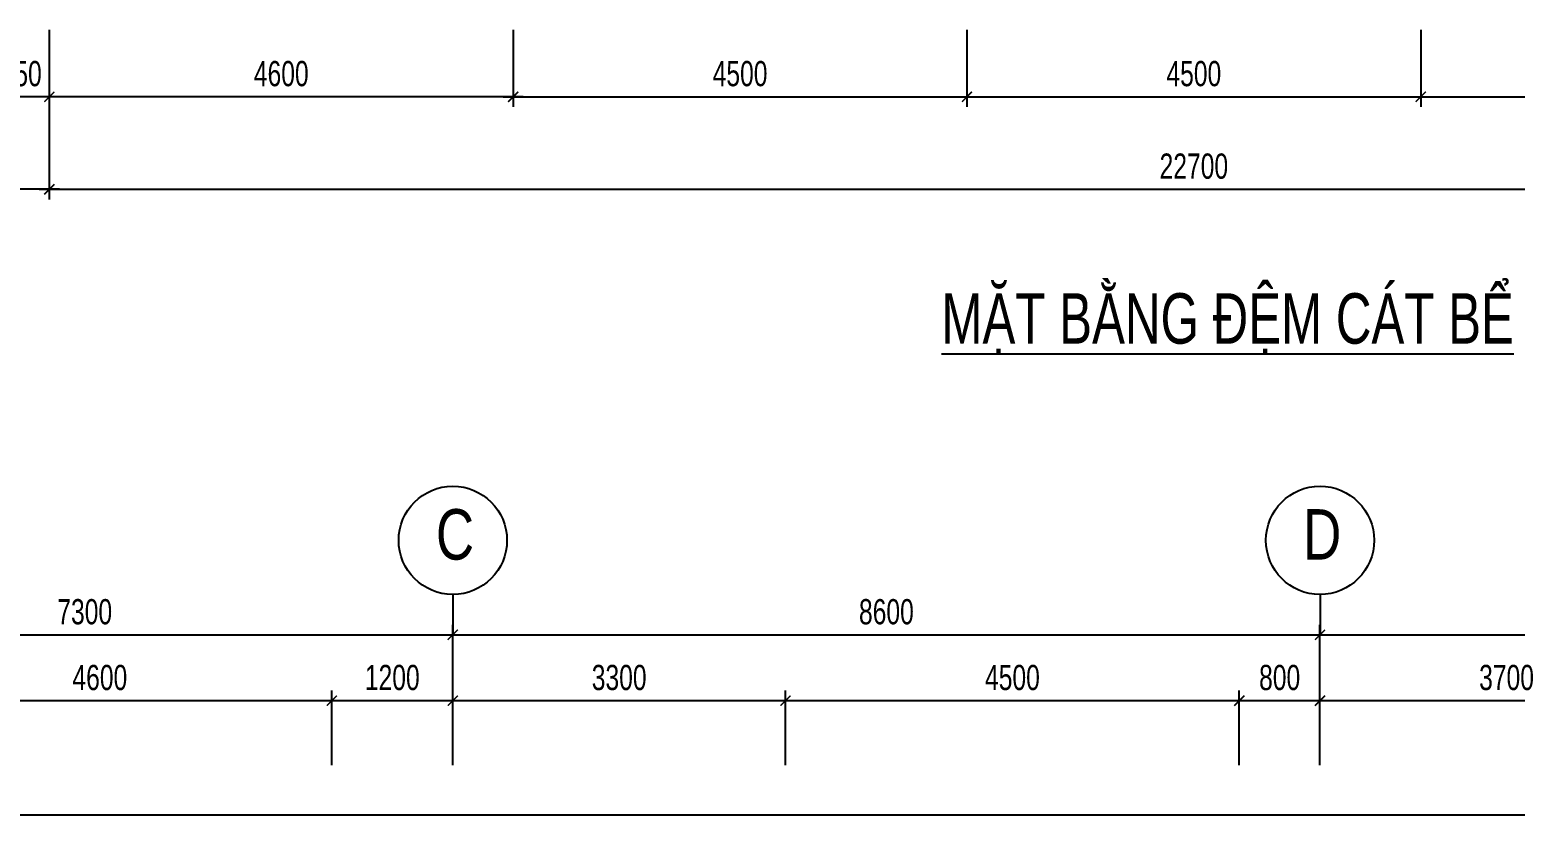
# Model space of a CAD drawing. Header units: millimetres. Extents: x -743195 to -406795, y -426565 to -367165.
# Drawn here: x -729784 to -715052, y -392072 to -384285 of the extents above; entities that cross this region are included whole.
import ezdxf
from ezdxf.enums import TextEntityAlignment as Align

# ---------------------------------------------------------------- set-up
doc = ezdxf.new("R2010")
doc.units = ezdxf.units.MM
doc.header["$LTSCALE"] = 1000
doc.header["$MEASUREMENT"] = 0
for name, color, linetype in [('CDC.02.DIM', 1, 'Continuous'), ('CDC.06.TEXT', 2, 'Continuous'), ('CDC.16.BIGTEXT', 6, 'Continuous'), ('KCS_CHI', 1, 'Continuous')]:
    doc.layers.add(name, color=color, linetype=linetype)
doc.styles.add('ARIAL', font='arial.ttf', dxfattribs={"width": 0.7})
doc.styles.add('KCS_SMTEXT', font='arial.ttf', dxfattribs={"width": 0.7})
doc.dimstyles.new('100', dxfattribs={"dimscale": 100, "dimtxt": 2.5, "dimasz": 1, "dimexe": 1, "dimexo": 0, "dimgap": 1, "dimtad": 1, "dimdec": 0, "dimdsep": 46, "dimtxsty": 'ARIAL', "dimblk": 'ARCHTICK', "dimcen": 1, "dimdle": 1, "dimclrd": 1, "dimclre": 1, "dimclrt": 2, "dimadec": 0, "dimazin": 0, "dimtfac": 0.00072, "dimtdec": 0, "dimtix": 1, "dimtmove": 2, "dimatfit": 3, "dimldrblk": 'ARCHTICK', "dimfxl": 1, "dimtolj": 1, "dimarcsym": 0})

# ---------------------------------------------------------------- blocks, each defined once
blk = doc.blocks.new('_ArchTick')
at = {"color": 0, "linetype": 'ByBlock', "const_width": 0.15}
blk.add_lwpolyline([(-0.5, -0.5), (0.5, 0.5)], dxfattribs=at)
blk = doc.blocks.new('*D291')
at = {"layer": 'CDC.02.DIM', "color": 1, "lineweight": -2, "transparency": 16777216}
for p, q in [((-729590, -384285), (-729590, -385050)), ((-724990, -384285), (-724990, -385050)), ((-724890, -384950), (-729690, -384950))]:
    blk.add_line(p, q, dxfattribs=at)
at = {"layer": 'Defpoints', "color": 0, "transparency": 16777216}
for p in [(-729590, -384285), (-724990, -384285), (-729590, -384950)]:
    blk.add_point(p, dxfattribs=at)
at = {"layer": 'CDC.02.DIM', "color": 1, "lineweight": -2, "transparency": 16777216, "xscale": 100, "yscale": 100, "zscale": 100, "rotation": 180}
blk.add_blockref('_ArchTick', (-729590, -384950), dxfattribs=at)
at = {"layer": 'CDC.02.DIM', "color": 1, "lineweight": -2, "transparency": 16777216, "xscale": 100, "yscale": 100, "zscale": 100}
blk.add_blockref('_ArchTick', (-724990, -384950), dxfattribs=at)
at = {"layer": 'CDC.02.DIM', "color": 2, "transparency": 16777216, "insert": (-727290, -384722), "char_height": 250, "attachment_point": 5, "style": 'ARIAL'}
blk.add_mtext('\\A1;4600', dxfattribs=at)
blk = doc.blocks.new('*D292')
at = {"layer": 'CDC.02.DIM', "color": 1, "lineweight": -2, "transparency": 16777216}
for p, q in [((-724990, -384285), (-724990, -385050)), ((-720490, -384285), (-720490, -385050)), ((-725090, -384950), (-720390, -384950))]:
    blk.add_line(p, q, dxfattribs=at)
at = {"layer": 'Defpoints', "color": 0, "transparency": 16777216}
for p in [(-724990, -384285), (-720490, -384285), (-720490, -384950)]:
    blk.add_point(p, dxfattribs=at)
at = {"layer": 'CDC.02.DIM', "color": 1, "lineweight": -2, "transparency": 16777216, "xscale": 100, "yscale": 100, "zscale": 100, "rotation": 180}
blk.add_blockref('_ArchTick', (-724990, -384950), dxfattribs=at)
at = {"layer": 'CDC.02.DIM', "color": 1, "lineweight": -2, "transparency": 16777216, "xscale": 100, "yscale": 100, "zscale": 100}
blk.add_blockref('_ArchTick', (-720490, -384950), dxfattribs=at)
at = {"layer": 'CDC.02.DIM', "color": 2, "transparency": 16777216, "insert": (-722740, -384722), "char_height": 250, "attachment_point": 5, "style": 'ARIAL'}
blk.add_mtext('\\A1;4500', dxfattribs=at)
blk = doc.blocks.new('*D293')
at = {"layer": 'CDC.02.DIM', "color": 1, "lineweight": -2, "transparency": 16777216}
for p, q in [((-720490, -384285), (-720490, -385050)), ((-715990, -384285), (-715990, -385050)), ((-720590, -384950), (-715890, -384950))]:
    blk.add_line(p, q, dxfattribs=at)
at = {"layer": 'Defpoints', "color": 0, "transparency": 16777216}
for p in [(-720490, -384285), (-715990, -384285), (-715990, -384950)]:
    blk.add_point(p, dxfattribs=at)
at = {"layer": 'CDC.02.DIM', "color": 1, "lineweight": -2, "transparency": 16777216, "xscale": 100, "yscale": 100, "zscale": 100, "rotation": 180}
blk.add_blockref('_ArchTick', (-720490, -384950), dxfattribs=at)
at = {"layer": 'CDC.02.DIM', "color": 1, "lineweight": -2, "transparency": 16777216, "xscale": 100, "yscale": 100, "zscale": 100}
blk.add_blockref('_ArchTick', (-715990, -384950), dxfattribs=at)
at = {"layer": 'CDC.02.DIM', "color": 2, "transparency": 16777216, "insert": (-718240, -384722), "char_height": 250, "attachment_point": 5, "style": 'ARIAL'}
blk.add_mtext('\\A1;4500', dxfattribs=at)
blk = doc.blocks.new('*D294')
at = {"layer": 'CDC.02.DIM', "color": 1, "lineweight": -2, "transparency": 16777216}
for p, q in [((-715990, -384285), (-715990, -385050)), ((-711490, -384285), (-711490, -385050)), ((-716090, -384950), (-711390, -384950))]:
    blk.add_line(p, q, dxfattribs=at)
at = {"layer": 'Defpoints', "color": 0, "transparency": 16777216}
for p in [(-715990, -384285), (-711490, -384285), (-711490, -384950)]:
    blk.add_point(p, dxfattribs=at)
at = {"layer": 'CDC.02.DIM', "color": 1, "lineweight": -2, "transparency": 16777216, "xscale": 100, "yscale": 100, "zscale": 100, "rotation": 180}
blk.add_blockref('_ArchTick', (-715990, -384950), dxfattribs=at)
at = {"layer": 'CDC.02.DIM', "color": 1, "lineweight": -2, "transparency": 16777216, "xscale": 100, "yscale": 100, "zscale": 100}
blk.add_blockref('_ArchTick', (-711490, -384950), dxfattribs=at)
at = {"layer": 'CDC.02.DIM', "color": 2, "transparency": 16777216, "insert": (-713740, -384722), "char_height": 250, "attachment_point": 5, "style": 'ARIAL'}
blk.add_mtext('\\A1;4500', dxfattribs=at)
blk = doc.blocks.new('*D296')
at = {"layer": 'CDC.02.DIM', "color": 1, "lineweight": -2, "transparency": 16777216}
for p, q in [((-729590, -384285), (-729590, -385967)), ((-706890, -384285), (-706890, -385967)), ((-729690, -385867), (-706790, -385867))]:
    blk.add_line(p, q, dxfattribs=at)
at = {"layer": 'Defpoints', "color": 0, "transparency": 16777216}
for p in [(-729590, -384285), (-706890, -384285), (-706890, -385867)]:
    blk.add_point(p, dxfattribs=at)
at = {"layer": 'CDC.02.DIM', "color": 1, "lineweight": -2, "transparency": 16777216, "xscale": 100, "yscale": 100, "zscale": 100, "rotation": 180}
blk.add_blockref('_ArchTick', (-729590, -385867), dxfattribs=at)
at = {"layer": 'CDC.02.DIM', "color": 1, "lineweight": -2, "transparency": 16777216, "xscale": 100, "yscale": 100, "zscale": 100}
blk.add_blockref('_ArchTick', (-706890, -385867), dxfattribs=at)
at = {"layer": 'CDC.02.DIM', "color": 2, "transparency": 16777216, "insert": (-718240, -385639), "char_height": 250, "attachment_point": 5, "style": 'ARIAL'}
blk.add_mtext('\\A1;22700', dxfattribs=at)
blk = doc.blocks.new('*D298')
at = {"layer": 'CDC.02.DIM', "color": 1, "lineweight": -2, "transparency": 16777216}
for p, q in [((-730140, -384285), (-730140, -385050)), ((-729590, -384285), (-729590, -385050)), ((-729490, -384950), (-730240, -384950))]:
    blk.add_line(p, q, dxfattribs=at)
at = {"layer": 'Defpoints', "color": 0, "transparency": 16777216}
for p in [(-730140, -384285), (-729590, -384285), (-730140, -384950)]:
    blk.add_point(p, dxfattribs=at)
at = {"layer": 'CDC.02.DIM', "color": 1, "lineweight": -2, "transparency": 16777216, "xscale": 100, "yscale": 100, "zscale": 100, "rotation": 180}
blk.add_blockref('_ArchTick', (-730140, -384950), dxfattribs=at)
at = {"layer": 'CDC.02.DIM', "color": 1, "lineweight": -2, "transparency": 16777216, "xscale": 100, "yscale": 100, "zscale": 100}
blk.add_blockref('_ArchTick', (-729590, -384950), dxfattribs=at)
at = {"layer": 'CDC.02.DIM', "color": 2, "transparency": 16777216, "insert": (-729869, -384722), "char_height": 250, "attachment_point": 5, "style": 'ARIAL'}
blk.add_mtext('\\A1;550', dxfattribs=at)
blk = doc.blocks.new('*D310')
at = {"layer": 'CDC.02.DIM', "color": 1, "lineweight": -2, "transparency": 16777216}
for p, q in [((-732640, -384285), (-732640, -385967)), ((-729590, -384285), (-729590, -385967)), ((-729490, -385867), (-732740, -385867))]:
    blk.add_line(p, q, dxfattribs=at)
at = {"layer": 'Defpoints', "color": 0, "transparency": 16777216}
for p in [(-732640, -384285), (-729590, -384285), (-732640, -385867)]:
    blk.add_point(p, dxfattribs=at)
at = {"layer": 'CDC.02.DIM', "color": 1, "lineweight": -2, "transparency": 16777216, "xscale": 100, "yscale": 100, "zscale": 100, "rotation": 180}
blk.add_blockref('_ArchTick', (-732640, -385867), dxfattribs=at)
at = {"layer": 'CDC.02.DIM', "color": 1, "lineweight": -2, "transparency": 16777216, "xscale": 100, "yscale": 100, "zscale": 100}
blk.add_blockref('_ArchTick', (-729590, -385867), dxfattribs=at)
at = {"layer": 'CDC.02.DIM', "color": 2, "transparency": 16777216, "insert": (-731115, -385639), "char_height": 250, "attachment_point": 5, "style": 'ARIAL'}
blk.add_mtext('\\A1;3050', dxfattribs=at)
blk = doc.blocks.new('*D384')
at = {"layer": 'CDC.02.DIM', "color": 1, "lineweight": -2, "transparency": 16777216}
for p, q in [((-732889, -391575), (-732889, -390183)), ((-725589, -391575), (-725589, -390183)), ((-732989, -390283), (-725489, -390283))]:
    blk.add_line(p, q, dxfattribs=at)
at = {"layer": 'Defpoints', "color": 0, "transparency": 16777216}
for p in [(-725589, -390283), (-732889, -391575), (-725589, -391575)]:
    blk.add_point(p, dxfattribs=at)
at = {"layer": 'CDC.02.DIM', "color": 1, "lineweight": -2, "transparency": 16777216, "xscale": 100, "yscale": 100, "zscale": 100, "rotation": 180}
blk.add_blockref('_ArchTick', (-732889, -390283), dxfattribs=at)
at = {"layer": 'CDC.02.DIM', "color": 1, "lineweight": -2, "transparency": 16777216, "xscale": 100, "yscale": 100, "zscale": 100}
blk.add_blockref('_ArchTick', (-725589, -390283), dxfattribs=at)
at = {"layer": 'CDC.02.DIM', "color": 2, "transparency": 16777216, "insert": (-729239, -390056), "char_height": 250, "attachment_point": 5, "style": 'ARIAL'}
blk.add_mtext('\\A1;7300', dxfattribs=at)
blk = doc.blocks.new('*D385')
at = {"layer": 'CDC.02.DIM', "color": 1, "lineweight": -2, "transparency": 16777216}
for p, q in [((-725589, -391575), (-725589, -390183)), ((-716989, -391575), (-716989, -390183)), ((-725689, -390283), (-716889, -390283))]:
    blk.add_line(p, q, dxfattribs=at)
at = {"layer": 'Defpoints', "color": 0, "transparency": 16777216}
for p in [(-716989, -390283), (-725589, -391575), (-716989, -391575)]:
    blk.add_point(p, dxfattribs=at)
at = {"layer": 'CDC.02.DIM', "color": 1, "lineweight": -2, "transparency": 16777216, "xscale": 100, "yscale": 100, "zscale": 100, "rotation": 180}
blk.add_blockref('_ArchTick', (-725589, -390283), dxfattribs=at)
at = {"layer": 'CDC.02.DIM', "color": 1, "lineweight": -2, "transparency": 16777216, "xscale": 100, "yscale": 100, "zscale": 100}
blk.add_blockref('_ArchTick', (-716989, -390283), dxfattribs=at)
at = {"layer": 'CDC.02.DIM', "color": 2, "transparency": 16777216, "insert": (-721289, -390056), "char_height": 250, "attachment_point": 5, "style": 'ARIAL'}
blk.add_mtext('\\A1;8600', dxfattribs=at)
blk = doc.blocks.new('*D386')
at = {"layer": 'CDC.02.DIM', "color": 1, "lineweight": -2, "transparency": 16777216}
for p, q in [((-716989, -391575), (-716989, -390183)), ((-709689, -391575), (-709689, -390183)), ((-717089, -390283), (-709589, -390283))]:
    blk.add_line(p, q, dxfattribs=at)
at = {"layer": 'Defpoints', "color": 0, "transparency": 16777216}
for p in [(-709689, -390283), (-716989, -391575), (-709689, -391575)]:
    blk.add_point(p, dxfattribs=at)
at = {"layer": 'CDC.02.DIM', "color": 1, "lineweight": -2, "transparency": 16777216, "xscale": 100, "yscale": 100, "zscale": 100, "rotation": 180}
blk.add_blockref('_ArchTick', (-716989, -390283), dxfattribs=at)
at = {"layer": 'CDC.02.DIM', "color": 1, "lineweight": -2, "transparency": 16777216, "xscale": 100, "yscale": 100, "zscale": 100}
blk.add_blockref('_ArchTick', (-709689, -390283), dxfattribs=at)
at = {"layer": 'CDC.02.DIM', "color": 2, "transparency": 16777216, "insert": (-713339, -390056), "char_height": 250, "attachment_point": 5, "style": 'ARIAL'}
blk.add_mtext('\\A1;7300', dxfattribs=at)
blk = doc.blocks.new('*D388')
at = {"layer": 'CDC.02.DIM', "color": 1, "lineweight": -2, "transparency": 16777216}
for p, q in [((-731389, -391575), (-731389, -390836)), ((-726789, -391575), (-726789, -390836)), ((-731489, -390936), (-726689, -390936))]:
    blk.add_line(p, q, dxfattribs=at)
at = {"layer": 'Defpoints', "color": 0, "transparency": 16777216}
for p in [(-726789, -390936), (-731389, -391575), (-726789, -391575)]:
    blk.add_point(p, dxfattribs=at)
at = {"layer": 'CDC.02.DIM', "color": 1, "lineweight": -2, "transparency": 16777216, "xscale": 100, "yscale": 100, "zscale": 100, "rotation": 180}
blk.add_blockref('_ArchTick', (-731389, -390936), dxfattribs=at)
at = {"layer": 'CDC.02.DIM', "color": 1, "lineweight": -2, "transparency": 16777216, "xscale": 100, "yscale": 100, "zscale": 100}
blk.add_blockref('_ArchTick', (-726789, -390936), dxfattribs=at)
at = {"layer": 'CDC.02.DIM', "color": 2, "transparency": 16777216, "insert": (-729089, -390708), "char_height": 250, "attachment_point": 5, "style": 'ARIAL'}
blk.add_mtext('\\A1;4600', dxfattribs=at)
blk = doc.blocks.new('*D389')
at = {"layer": 'CDC.02.DIM', "color": 1, "lineweight": -2, "transparency": 16777216}
for p, q in [((-726789, -391575), (-726789, -390836)), ((-725589, -391575), (-725589, -390836)), ((-726889, -390936), (-725489, -390936))]:
    blk.add_line(p, q, dxfattribs=at)
at = {"layer": 'Defpoints', "color": 0, "transparency": 16777216}
for p in [(-725589, -390936), (-726789, -391575), (-725589, -391575)]:
    blk.add_point(p, dxfattribs=at)
at = {"layer": 'CDC.02.DIM', "color": 1, "lineweight": -2, "transparency": 16777216, "xscale": 100, "yscale": 100, "zscale": 100, "rotation": 180}
blk.add_blockref('_ArchTick', (-726789, -390936), dxfattribs=at)
at = {"layer": 'CDC.02.DIM', "color": 1, "lineweight": -2, "transparency": 16777216, "xscale": 100, "yscale": 100, "zscale": 100}
blk.add_blockref('_ArchTick', (-725589, -390936), dxfattribs=at)
at = {"layer": 'CDC.02.DIM', "color": 2, "transparency": 16777216, "insert": (-726189, -390708), "char_height": 250, "attachment_point": 5, "style": 'ARIAL'}
blk.add_mtext('\\A1;1200', dxfattribs=at)
blk = doc.blocks.new('*D390')
at = {"layer": 'CDC.02.DIM', "color": 1, "lineweight": -2, "transparency": 16777216}
for p, q in [((-725589, -391575), (-725589, -390836)), ((-722289, -391575), (-722289, -390836)), ((-725689, -390936), (-722189, -390936))]:
    blk.add_line(p, q, dxfattribs=at)
at = {"layer": 'Defpoints', "color": 0, "transparency": 16777216}
for p in [(-722289, -390936), (-725589, -391575), (-722289, -391575)]:
    blk.add_point(p, dxfattribs=at)
at = {"layer": 'CDC.02.DIM', "color": 1, "lineweight": -2, "transparency": 16777216, "xscale": 100, "yscale": 100, "zscale": 100, "rotation": 180}
blk.add_blockref('_ArchTick', (-725589, -390936), dxfattribs=at)
at = {"layer": 'CDC.02.DIM', "color": 1, "lineweight": -2, "transparency": 16777216, "xscale": 100, "yscale": 100, "zscale": 100}
blk.add_blockref('_ArchTick', (-722289, -390936), dxfattribs=at)
at = {"layer": 'CDC.02.DIM', "color": 2, "transparency": 16777216, "insert": (-723939, -390708), "char_height": 250, "attachment_point": 5, "style": 'ARIAL'}
blk.add_mtext('\\A1;3300', dxfattribs=at)
blk = doc.blocks.new('*D391')
at = {"layer": 'CDC.02.DIM', "color": 1, "lineweight": -2, "transparency": 16777216}
for p, q in [((-722289, -391575), (-722289, -390836)), ((-717789, -391575), (-717789, -390836)), ((-722389, -390936), (-717689, -390936))]:
    blk.add_line(p, q, dxfattribs=at)
at = {"layer": 'Defpoints', "color": 0, "transparency": 16777216}
for p in [(-717789, -390936), (-722289, -391575), (-717789, -391575)]:
    blk.add_point(p, dxfattribs=at)
at = {"layer": 'CDC.02.DIM', "color": 1, "lineweight": -2, "transparency": 16777216, "xscale": 100, "yscale": 100, "zscale": 100, "rotation": 180}
blk.add_blockref('_ArchTick', (-722289, -390936), dxfattribs=at)
at = {"layer": 'CDC.02.DIM', "color": 1, "lineweight": -2, "transparency": 16777216, "xscale": 100, "yscale": 100, "zscale": 100}
blk.add_blockref('_ArchTick', (-717789, -390936), dxfattribs=at)
at = {"layer": 'CDC.02.DIM', "color": 2, "transparency": 16777216, "insert": (-720039, -390708), "char_height": 250, "attachment_point": 5, "style": 'ARIAL'}
blk.add_mtext('\\A1;4500', dxfattribs=at)
blk = doc.blocks.new('*D392')
at = {"layer": 'CDC.02.DIM', "color": 1, "lineweight": -2, "transparency": 16777216}
for p, q in [((-717789, -391575), (-717789, -390836)), ((-716989, -391575), (-716989, -390836)), ((-717889, -390936), (-716889, -390936))]:
    blk.add_line(p, q, dxfattribs=at)
at = {"layer": 'Defpoints', "color": 0, "transparency": 16777216}
for p in [(-716989, -390936), (-717789, -391575), (-716989, -391575)]:
    blk.add_point(p, dxfattribs=at)
at = {"layer": 'CDC.02.DIM', "color": 1, "lineweight": -2, "transparency": 16777216, "xscale": 100, "yscale": 100, "zscale": 100, "rotation": 180}
blk.add_blockref('_ArchTick', (-717789, -390936), dxfattribs=at)
at = {"layer": 'CDC.02.DIM', "color": 1, "lineweight": -2, "transparency": 16777216, "xscale": 100, "yscale": 100, "zscale": 100}
blk.add_blockref('_ArchTick', (-716989, -390936), dxfattribs=at)
at = {"layer": 'CDC.02.DIM', "color": 2, "transparency": 16777216, "insert": (-717389, -390708), "char_height": 250, "attachment_point": 5, "style": 'ARIAL'}
blk.add_mtext('\\A1;800', dxfattribs=at)
blk = doc.blocks.new('*D393')
at = {"layer": 'CDC.02.DIM', "color": 1, "lineweight": -2, "transparency": 16777216}
for p, q in [((-716989, -391575), (-716989, -390836)), ((-713289, -391575), (-713289, -390836)), ((-717089, -390936), (-713189, -390936))]:
    blk.add_line(p, q, dxfattribs=at)
at = {"layer": 'Defpoints', "color": 0, "transparency": 16777216}
for p in [(-713289, -390936), (-716989, -391575), (-713289, -391575)]:
    blk.add_point(p, dxfattribs=at)
at = {"layer": 'CDC.02.DIM', "color": 1, "lineweight": -2, "transparency": 16777216, "xscale": 100, "yscale": 100, "zscale": 100, "rotation": 180}
blk.add_blockref('_ArchTick', (-716989, -390936), dxfattribs=at)
at = {"layer": 'CDC.02.DIM', "color": 1, "lineweight": -2, "transparency": 16777216, "xscale": 100, "yscale": 100, "zscale": 100}
blk.add_blockref('_ArchTick', (-713289, -390936), dxfattribs=at)
at = {"layer": 'CDC.02.DIM', "color": 2, "transparency": 16777216, "insert": (-715139, -390708), "char_height": 250, "attachment_point": 5, "style": 'ARIAL'}
blk.add_mtext('\\A1;3700', dxfattribs=at)

msp = doc.modelspace()

# ---------------------------------------------------------------- linework, layer by layer
at = {"layer": 'CDC.02.DIM'}
for p, q in [((-725588.5, -389883.4), (-725588.5, -390283.4)), ((-716988.5, -389883.4), (-716988.5, -390283.4))]:
    msp.add_line(p, q, dxfattribs=at)
at = {"layer": 'KCS_CHI'}
msp.add_line((-708138.5, -392072.1), (-731938.5, -392072.1), dxfattribs=at)
for centre in [(-725588.5, -389346.5), (-716988.5, -389346.5)]:
    msp.add_circle(centre, 536.9, dxfattribs=at)

# ---------------------------------------------------------------- texts
at = {"layer": 'CDC.06.TEXT', "color": 6, "style": 'KCS_SMTEXT', "width": 0.75}
for s, p in [('C', (-725756, -389537.8)), ('D', (-717156, -389537.8))]:
    msp.add_text(s, height=500, dxfattribs=at).set_placement(p)
at = {"layer": 'CDC.16.BIGTEXT', "style": 'KCS_SMTEXT', "width": 0.7}
msp.add_text('%%UMẶT BẰNG ĐỆM CÁT BỂ', height=500, dxfattribs=at).set_placement((-717904.7, -387397.3), align=Align.CENTER)

# ---------------------------------------------------------------- dimensions: what is measured, and where the dimension line sits
at = {"layer": 'CDC.02.DIM'}
for base, p1, p2, picture, middle in [((-732640.5, -385866.7), (-729590.5, -384285.3), (-732640.5, -384285.3), '*D310', (-731115.5, -385639)), ((-729590.5, -384949.6), (-724990.5, -384285.3), (-729590.5, -384285.3), '*D291', (-727290.5, -384721.9)), ((-706890.5, -385866.7), (-729590.5, -384285.3), (-706890.5, -384285.3), '*D296', (-718240.5, -385639.1)), ((-720490.5, -384949.6), (-724990.5, -384285.3), (-720490.5, -384285.3), '*D292', (-722740.5, -384721.9)), ((-715990.5, -384949.6), (-720490.5, -384285.3), (-715990.5, -384285.3), '*D293', (-718240.5, -384721.9)), ((-711490.5, -384949.6), (-715990.5, -384285.3), (-711490.5, -384285.3), '*D294', (-713740.5, -384721.9)), ((-725588.5, -390283.4), (-732888.5, -391574.9), (-725588.5, -391574.9), '*D384', (-729238.5, -390055.7)), ((-716988.5, -390283.4), (-725588.5, -391574.9), (-716988.5, -391574.9), '*D385', (-721288.5, -390055.8)), ((-709688.5, -390283.4), (-716988.5, -391574.9), (-709688.5, -391574.9), '*D386', (-713338.5, -390055.7)), ((-726788.5, -390935.7), (-731388.5, -391574.9), (-726788.5, -391574.9), '*D388', (-729088.5, -390708.1)), ((-725588.5, -390935.7), (-726788.5, -391574.9), (-725588.5, -391574.9), '*D389', (-726188.5, -390708.1)), ((-722288.5, -390935.7), (-725588.5, -391574.9), (-722288.5, -391574.9), '*D390', (-723938.5, -390708)), ((-717788.5, -390935.7), (-722288.5, -391574.9), (-717788.5, -391574.9), '*D391', (-720038.5, -390708.1)), ((-716988.5, -390935.7), (-717788.5, -391574.9), (-716988.5, -391574.9), '*D392', (-717388.5, -390708.1)), ((-713288.5, -390935.7), (-716988.5, -391574.9), (-713288.5, -391574.9), '*D393', (-715138.5, -390708))]:
    dim = msp.add_linear_dim(base=base, p1=p1, p2=p2, dimstyle='100', dxfattribs=at)
    dim.commit()
    dim.dimension.update_dxf_attribs({"geometry": picture, "text_midpoint": middle})
dim = msp.add_linear_dim(base=(-730140.5, -384949.6), p1=(-729590.5, -384285.3), p2=(-730140.5, -384285.3), dimstyle='100', dxfattribs=at)
dim.commit()
dim.dimension.update_dxf_attribs({"geometry": '*D298', "text_midpoint": (-729868.5, -384721.9), "dimtype": 160})

doc.saveas('drawing.dxf')
